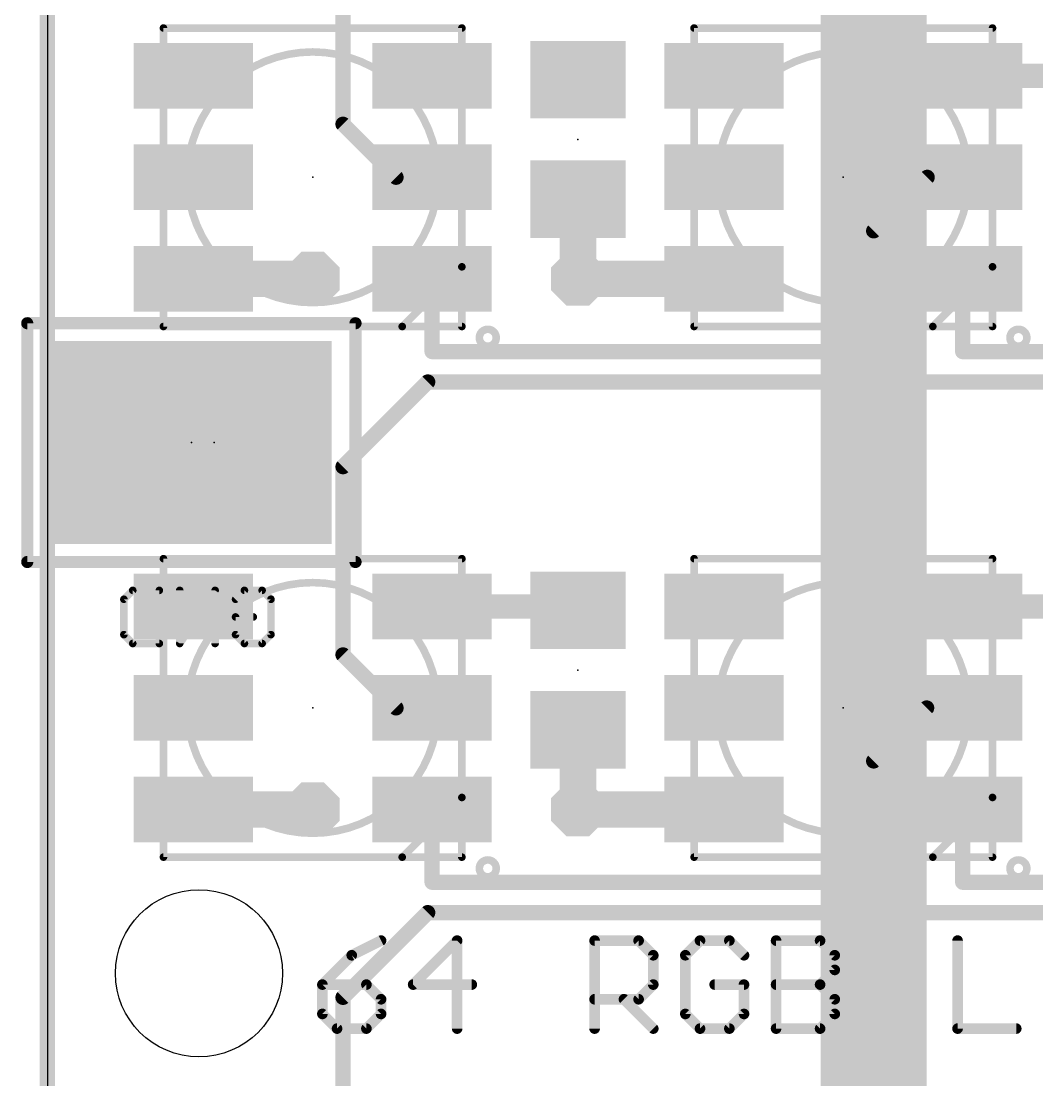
# Model space of a CAD drawing. Extents: x -36 to 36, y -36 to 36.
# Drawn here: x -36 to -18.98, y -1.79 to 15.95 of the extents above; entities that cross this region are included whole.
import ezdxf

# ---------------------------------------------------------------- set-up
doc = ezdxf.new("R2010")
doc.units = 0
for name, color, linetype in [('1', 12, 'CONTINUOUS'), ('16', 132, 'CONTINUOUS'), ('18', 4, 'CONTINUOUS'), ('20', 53, 'CONTINUOUS'), ('21', 40, 'CONTINUOUS'), ('22', 6, 'CONTINUOUS'), ('23', 53, 'CONTINUOUS'), ('24', 53, 'CONTINUOUS'), ('39', 12, 'CONTINUOUS'), ('41', 12, 'CONTINUOUS')]:
    doc.layers.add(name, color=color, linetype=linetype)

# ---------------------------------------------------------------- blocks, each defined once
blk = doc.blocks.new('RECT')
blk.add_solid([(-0.5, -0.5), (0.5, -0.5), (-0.5, 0.5), (0.5, 0.5)])
blk = doc.blocks.new('PIE')
at = {"const_width": 0.5}
blk.add_lwpolyline([(0, -0.25, 1), (0, 0.25, 1), (0, -0.25)], format="xyb", dxfattribs=at)
blk = doc.blocks.new('OCTAGONV')
at = {"const_width": 0.5}
blk.add_lwpolyline([(-0.25, -0.1036), (-0.25, 0.1036), (-0.1036, 0.25), (0.1036, 0.25), (0.25, 0.1036), (0.25, -0.1036), (0.1036, -0.25), (-0.1036, -0.25), (-0.25, -0.1036), (-0.25, 0.1036)], dxfattribs=at)
blk = doc.blocks.new('ROUNDV')
at = {"const_width": 0.5}
blk.add_lwpolyline([(0, -0.25, 1), (0, 0.25, 1), (0, -0.25)], format="xyb", dxfattribs=at)

msp = doc.modelspace()

# ---------------------------------------------------------------- linework, layer by layer
at = {"layer": '1'}
for points, const_width in [([(-35.56, 35.56), (-35.56, -35.56)], 0.254), ([(-30.607, 17.348), (-30.607, 14.224)], 0.254), ([(-20.225, 15.035), (-17.78, 15.035)], 0.4064), ([(-30.607, 14.224), (-29.718, 13.335)], 0.254), ([(-29.718, 13.335), (-29.115, 13.335)], 0.254), ([(-20.819, 13.335), (-21.717, 12.437)], 0.254), ([(-20.225, 13.335), (-20.819, 13.335)], 0.254), ([(-26.67, 12.97), (-26.67, 11.635)], 0.6096), ([(-21.717, 12.437), (-21.717, 10.414)], 0.254), ([(-33.115, 11.635), (-31.115, 11.635)], 0.6096), ([(-26.67, 11.635), (-24.225, 11.635)], 0.6096), ([(-29.115, 10.414), (-29.115, 11.635)], 0.254), ([(-20.225, 10.414), (-20.225, 11.635)], 0.254), ([(-21.717, 10.414), (-29.115, 10.414)], 0.254), ([(-12.827, 10.414), (-20.225, 10.414)], 0.254), ([(-29.1871, 9.906), (-30.607, 8.4861)], 0.254), ([(33.115, 9.906), (-29.1871, 9.906)], 0.254), ([(-30.607, 8.4861), (-30.607, 5.334)], 0.254), ([(-29.115, 6.145), (-26.67, 6.145)], 0.4064), ([(-26.67, 6.145), (-26.67, 6.08)], 0.4064), ([(-20.225, 6.145), (-17.78, 6.145)], 0.4064), ([(-30.607, 5.334), (-29.718, 4.445)], 0.254), ([(-29.718, 4.445), (-29.115, 4.445)], 0.254), ([(-20.828, 4.445), (-21.717, 3.556)], 0.254), ([(-20.225, 4.445), (-20.828, 4.445)], 0.254), ([(-26.67, 4.08), (-26.67, 2.745)], 0.6096), ([(-21.717, 3.556), (-21.717, 1.524)], 0.254), ([(-33.115, 2.745), (-31.115, 2.745)], 0.6096), ([(-26.67, 2.745), (-24.225, 2.745)], 0.6096), ([(-29.115, 1.524), (-29.115, 2.745)], 0.254), ([(-20.225, 1.524), (-20.225, 2.745)], 0.254), ([(-21.717, 1.524), (-29.115, 1.524)], 0.254), ([(-12.827, 1.524), (-20.225, 1.524)], 0.254), ([(-29.1871, 1.016), (-30.607, -0.4039)], 0.254), ([(30.702, 1.016), (-29.1871, 1.016)], 0.254), ([(-30.607, -0.4039), (-30.607, -3.556)], 0.254)]:
    msp.add_lwpolyline(points, dxfattribs=dict(at, const_width=const_width))
for points, const_width in [([(-20.225, 15.1366, 1), (-20.225, 14.9334)], 0.2032), ([(-30.5621, 14.2689, 1), (-30.6519, 14.1791)], 0.127), ([(-30.6705, 14.224, 1), (-30.5435, 14.224)], 0.127), ([(-29.718, 13.3985, 1), (-29.718, 13.2715)], 0.127), ([(-29.7629, 13.2901, 1), (-29.6731, 13.3799)], 0.127), ([(-29.115, 13.2715, 1), (-29.115, 13.3985)], 0.127), ([(-20.819, 13.3985, 1), (-20.819, 13.2715)], 0.127), ([(-20.7741, 13.2901, 1), (-20.8639, 13.3799)], 0.127), ([(-20.225, 13.2715, 1), (-20.225, 13.3985)], 0.127), ([(-26.5176, 12.97, 1), (-26.8224, 12.97)], 0.3048), ([(-21.6535, 12.437, 1), (-21.7805, 12.437)], 0.127), ([(-21.7619, 12.4819, 1), (-21.6721, 12.3921)], 0.127), ([(-33.115, 11.7874, 1), (-33.115, 11.4826)], 0.3048), ([(-31.115, 11.4826, 1), (-31.115, 11.7874)], 0.3048), ([(-26.67, 11.7874, 1), (-26.67, 11.4826)], 0.3048), ([(-24.225, 11.4826, 1), (-24.225, 11.7874)], 0.3048), ([(-29.0515, 11.635, 1), (-29.1785, 11.635)], 0.127), ([(-26.8224, 11.635, 1), (-26.5176, 11.635)], 0.3048), ([(-20.1615, 11.635, 1), (-20.2885, 11.635)], 0.127), ([(-29.115, 10.4775, 1), (-29.115, 10.3505)], 0.127), ([(-29.1785, 10.414, 1), (-29.0515, 10.414)], 0.127), ([(-21.7805, 10.414, 1), (-21.6535, 10.414)], 0.127), ([(-21.717, 10.3505, 1), (-21.717, 10.4775)], 0.127), ([(-20.225, 10.4775, 1), (-20.225, 10.3505)], 0.127), ([(-20.2885, 10.414, 1), (-20.1615, 10.414)], 0.127), ([(-29.1871, 9.9695, 1), (-29.1871, 9.8425)], 0.127), ([(-29.1422, 9.8611, 1), (-29.232, 9.9509)], 0.127), ([(-30.5435, 8.4861, 1), (-30.6705, 8.4861)], 0.127), ([(-30.6519, 8.531, 1), (-30.5621, 8.4412)], 0.127), ([(-29.115, 6.2466, 1), (-29.115, 6.0434)], 0.2032), ([(-26.5684, 6.145, 1), (-26.7716, 6.145)], 0.2032), ([(-26.67, 6.0434, 1), (-26.67, 6.2466)], 0.2032), ([(-20.225, 6.2466, 1), (-20.225, 6.0434)], 0.2032), ([(-26.7716, 6.08, 1), (-26.5684, 6.08)], 0.2032), ([(-30.5621, 5.3789, 1), (-30.6519, 5.2891)], 0.127), ([(-30.6705, 5.334, 1), (-30.5435, 5.334)], 0.127), ([(-29.718, 4.5085, 1), (-29.718, 4.3815)], 0.127), ([(-29.7629, 4.4001, 1), (-29.6731, 4.4899)], 0.127), ([(-29.115, 4.3815, 1), (-29.115, 4.5085)], 0.127), ([(-20.828, 4.5085, 1), (-20.828, 4.3815)], 0.127), ([(-20.7831, 4.4001, 1), (-20.8729, 4.4899)], 0.127), ([(-20.225, 4.3815, 1), (-20.225, 4.5085)], 0.127), ([(-26.5176, 4.08, 1), (-26.8224, 4.08)], 0.3048), ([(-21.6535, 3.556, 1), (-21.7805, 3.556)], 0.127), ([(-21.7619, 3.6009, 1), (-21.6721, 3.5111)], 0.127), ([(-33.115, 2.8974, 1), (-33.115, 2.5926)], 0.3048), ([(-31.115, 2.5926, 1), (-31.115, 2.8974)], 0.3048), ([(-26.67, 2.8974, 1), (-26.67, 2.5926)], 0.3048), ([(-24.225, 2.5926, 1), (-24.225, 2.8974)], 0.3048), ([(-29.0515, 2.745, 1), (-29.1785, 2.745)], 0.127), ([(-26.8224, 2.745, 1), (-26.5176, 2.745)], 0.3048), ([(-20.1615, 2.745, 1), (-20.2885, 2.745)], 0.127), ([(-29.115, 1.5875, 1), (-29.115, 1.4605)], 0.127), ([(-21.717, 1.4605, 1), (-21.717, 1.5875)], 0.127), ([(-20.225, 1.5875, 1), (-20.225, 1.4605)], 0.127), ([(-29.1785, 1.524, 1), (-29.0515, 1.524)], 0.127), ([(-21.7805, 1.524, 1), (-21.6535, 1.524)], 0.127), ([(-20.2885, 1.524, 1), (-20.1615, 1.524)], 0.127), ([(-29.1871, 1.0795, 1), (-29.1871, 0.9525)], 0.127), ([(-29.1422, 0.9711, 1), (-29.232, 1.0609)], 0.127), ([(-30.5435, -0.4039, 1), (-30.6705, -0.4039)], 0.127), ([(-30.6519, -0.359, 1), (-30.5621, -0.4488)], 0.127)]:
    msp.add_lwpolyline(points, format="xyb", dxfattribs=dict(at, const_width=const_width))
at = {"layer": '16'}
for points, const_width in [([(-35.56, 35.56), (-35.56, -35.56)], 0.254), ([(-21.717, 8.382), (-21.717, 16.891)], 1.778), ([(-21.717, -0.381), (-21.717, 8.382)], 1.778), ([(-21.717, -9.398), (-21.717, -0.381)], 1.778)]:
    msp.add_lwpolyline(points, dxfattribs=dict(at, const_width=const_width))
at = {"layer": '16', "const_width": 0.889}
for points in [[(-21.2725, 8.382, 1), (-22.1615, 8.382)], [(-22.1615, 8.382, 1), (-21.2725, 8.382)], [(-21.2725, -0.381, 1), (-22.1615, -0.381)], [(-22.1615, -0.381, 1), (-21.2725, -0.381)]]:
    msp.add_lwpolyline(points, format="xyb", dxfattribs=at)
at = {"layer": '20'}
msp.add_line((-35.56, 35.56), (-35.56, -35.56), dxfattribs=at)
msp.add_circle((-33.02, 0), 1.4, dxfattribs=at)
at = {"layer": '21'}
for points, const_width in [([(-33.5832, 15.835, 1), (-33.6468, 15.835)], 0.0635), ([(-33.615, 15.8668, 1), (-33.615, 15.8033)], 0.0635), ([(-28.5833, 15.835, 1), (-28.6468, 15.835)], 0.0635), ([(-28.615, 15.8033, 1), (-28.615, 15.8668)], 0.0635), ([(-24.725, 15.8668, 1), (-24.725, 15.8033)], 0.0635), ([(-24.6933, 15.835, 1), (-24.7568, 15.835)], 0.0635), ([(-19.6933, 15.835, 1), (-19.7568, 15.835)], 0.0635), ([(-19.725, 15.8033, 1), (-19.725, 15.8668)], 0.0635), ([(-31.115, 11.235, 1), (-31.115, 15.435, 1), (-31.115, 11.235)], 0.127), ([(-22.225, 11.235, 1), (-22.225, 15.435, 1), (-22.225, 11.235)], 0.127), ([(-28.5833, 11.835, 1), (-28.6468, 11.835)], 0.0635), ([(-28.5925, 11.8125, 1), (-28.6375, 11.8575)], 0.0635), ([(-19.6933, 11.835, 1), (-19.7568, 11.835)], 0.0635), ([(-19.7025, 11.8125, 1), (-19.7475, 11.8575)], 0.0635), ([(-28.6468, 11.835, 1), (-28.5833, 11.835)], 0.0635), ([(-19.7568, 11.835, 1), (-19.6933, 11.835)], 0.0635), ([(-33.6468, 10.835, 1), (-33.5832, 10.835)], 0.0635), ([(-33.615, 10.8668, 1), (-33.615, 10.8033)], 0.0635), ([(-29.6375, 10.8575, 1), (-29.5925, 10.8125)], 0.0635), ([(-29.615, 10.8668, 1), (-29.615, 10.8033)], 0.0635), ([(-29.615, 10.8033, 1), (-29.615, 10.8668)], 0.0635), ([(-28.6468, 10.835, 1), (-28.5833, 10.835)], 0.0635), ([(-28.615, 10.8033, 1), (-28.615, 10.8668)], 0.0635), ([(-28.181, 10.5056, 1), (-28.181, 10.7884, 1), (-28.181, 10.5056)], 0.127), ([(-24.725, 10.8668, 1), (-24.725, 10.8033)], 0.0635), ([(-24.7568, 10.835, 1), (-24.6933, 10.835)], 0.0635), ([(-20.7475, 10.8575, 1), (-20.7025, 10.8125)], 0.0635), ([(-20.725, 10.8668, 1), (-20.725, 10.8033)], 0.0635), ([(-20.725, 10.8033, 1), (-20.725, 10.8668)], 0.0635), ([(-19.7568, 10.835, 1), (-19.6933, 10.835)], 0.0635), ([(-19.725, 10.8033, 1), (-19.725, 10.8668)], 0.0635), ([(-19.291, 10.5056, 1), (-19.291, 10.7884, 1), (-19.291, 10.5056)], 0.127), ([(-33.5832, 6.945, 1), (-33.6468, 6.945)], 0.0635), ([(-33.615, 6.9768, 1), (-33.615, 6.9133)], 0.0635), ([(-28.5833, 6.945, 1), (-28.6468, 6.945)], 0.0635), ([(-28.615, 6.9133, 1), (-28.615, 6.9768)], 0.0635), ([(-24.725, 6.9768, 1), (-24.725, 6.9133)], 0.0635), ([(-24.6933, 6.945, 1), (-24.7568, 6.945)], 0.0635), ([(-19.6933, 6.945, 1), (-19.7568, 6.945)], 0.0635), ([(-19.725, 6.9133, 1), (-19.725, 6.9768)], 0.0635), ([(-31.115, 2.345, 1), (-31.115, 6.545, 1), (-31.115, 2.345)], 0.127), ([(-22.225, 2.345, 1), (-22.225, 6.545, 1), (-22.225, 2.345)], 0.127), ([(-28.5833, 2.945, 1), (-28.6468, 2.945)], 0.0635), ([(-28.6468, 2.945, 1), (-28.5833, 2.945)], 0.0635), ([(-28.5925, 2.9225, 1), (-28.6375, 2.9675)], 0.0635), ([(-19.6933, 2.945, 1), (-19.7568, 2.945)], 0.0635), ([(-19.7568, 2.945, 1), (-19.6933, 2.945)], 0.0635), ([(-19.7025, 2.9225, 1), (-19.7475, 2.9675)], 0.0635), ([(-33.6468, 1.945, 1), (-33.5832, 1.945)], 0.0635), ([(-33.615, 1.9768, 1), (-33.615, 1.9133)], 0.0635), ([(-29.6375, 1.9675, 1), (-29.5925, 1.9225)], 0.0635), ([(-29.615, 1.9768, 1), (-29.615, 1.9133)], 0.0635), ([(-29.615, 1.9133, 1), (-29.615, 1.9768)], 0.0635), ([(-28.6468, 1.945, 1), (-28.5833, 1.945)], 0.0635), ([(-28.615, 1.9133, 1), (-28.615, 1.9768)], 0.0635), ([(-28.181, 1.6156, 1), (-28.181, 1.8984, 1), (-28.181, 1.6156)], 0.127), ([(-24.725, 1.9768, 1), (-24.725, 1.9133)], 0.0635), ([(-24.7568, 1.945, 1), (-24.6933, 1.945)], 0.0635), ([(-20.7475, 1.9675, 1), (-20.7025, 1.9225)], 0.0635), ([(-20.725, 1.9768, 1), (-20.725, 1.9133)], 0.0635), ([(-20.725, 1.9133, 1), (-20.725, 1.9768)], 0.0635), ([(-19.7568, 1.945, 1), (-19.6933, 1.945)], 0.0635), ([(-19.725, 1.9133, 1), (-19.725, 1.9768)], 0.0635), ([(-19.291, 1.6156, 1), (-19.291, 1.8984, 1), (-19.291, 1.6156)], 0.127), ([(-29.9492, 0.5076, 1), (-29.989, 0.5871)], 0.0889), ([(-28.6502, 0.5474, 1), (-28.7391, 0.5474)], 0.0889), ([(-28.6632, 0.5159, 1), (-28.726, 0.5788)], 0.0889), ([(-26.347, 0.5474, 1), (-26.4359, 0.5474)], 0.0889), ([(-26.3914, 0.5918, 1), (-26.3914, 0.5029)], 0.0889), ([(-25.6227, 0.5788, 1), (-25.6856, 0.5159)], 0.0889), ([(-25.6542, 0.5029, 1), (-25.6542, 0.5918)], 0.0889), ([(-24.6254, 0.5918, 1), (-24.6254, 0.5029)], 0.0889), ([(-24.594, 0.5159, 1), (-24.6569, 0.5788)], 0.0889), ([(-24.1025, 0.5788, 1), (-24.1654, 0.5159)], 0.0889), ([(-24.134, 0.5029, 1), (-24.134, 0.5918)], 0.0889), ([(-23.351, 0.5918, 1), (-23.351, 0.5029)], 0.0889), ([(-23.3065, 0.5474, 1), (-23.3954, 0.5474)], 0.0889), ([(-22.5823, 0.5788, 1), (-22.6452, 0.5159)], 0.0889), ([(-22.6137, 0.5029, 1), (-22.6137, 0.5918)], 0.0889), ([(-20.2661, 0.5474, 1), (-20.355, 0.5474)], 0.0889), ([(-30.4805, 0.3414, 1), (-30.4407, 0.2619)], 0.0889), ([(-30.4291, 0.2702, 1), (-30.492, 0.333)], 0.0889), ([(-25.364, 0.3016, 1), (-25.4529, 0.3016)], 0.0889), ([(-25.4399, 0.2702, 1), (-25.377, 0.333)], 0.0889), ([(-24.8267, 0.3016, 1), (-24.9156, 0.3016)], 0.0889), ([(-24.9026, 0.333, 1), (-24.8398, 0.2702)], 0.0889), ([(-23.9196, 0.2702, 1), (-23.8568, 0.333)], 0.0889), ([(-22.3235, 0.3016, 1), (-22.4124, 0.3016)], 0.0889), ([(-22.3994, 0.2702, 1), (-22.3366, 0.333)], 0.0889), ([(-22.4124, 0.0559, 1), (-22.3235, 0.0559)], 0.0889), ([(-22.3366, 0.0244, 1), (-22.3994, 0.0873)], 0.0889), ([(-30.9076, -0.1899, 1), (-30.9965, -0.1899)], 0.0889), ([(-30.9521, -0.1454, 1), (-30.9521, -0.2343)], 0.0889), ([(-30.9835, -0.1584, 1), (-30.9206, -0.2213)], 0.0889), ([(-30.1834, -0.1584, 1), (-30.2463, -0.2213)], 0.0889), ([(-30.2148, -0.2343, 1), (-30.2148, -0.1454)], 0.0889), ([(-29.4633, -0.1584, 1), (-29.4004, -0.2213)], 0.0889), ([(-29.4318, -0.1454, 1), (-29.4318, -0.2343)], 0.0889), ([(-28.4489, -0.2343, 1), (-28.4489, -0.1454)], 0.0889), ([(-25.4529, -0.1899, 1), (-25.364, -0.1899)], 0.0889), ([(-25.377, -0.2213, 1), (-25.4399, -0.1584)], 0.0889), ([(-24.3797, -0.1454, 1), (-24.3797, -0.2343)], 0.0889), ([(-23.8438, -0.1899, 1), (-23.9327, -0.1899)], 0.0889), ([(-23.8882, -0.2343, 1), (-23.8882, -0.1454)], 0.0889), ([(-23.351, -0.1454, 1), (-23.351, -0.2343)], 0.0889), ([(-22.5823, -0.1584, 1), (-22.6452, -0.2213)], 0.0889), ([(-22.6452, -0.1584, 1), (-22.5823, -0.2213)], 0.0889), ([(-22.6137, -0.2343, 1), (-22.6137, -0.1454)], 0.0889), ([(-29.9246, -0.4356, 1), (-30.0135, -0.4356)], 0.0889), ([(-26.3914, -0.3912, 1), (-26.3914, -0.4801)], 0.0889), ([(-25.8685, -0.4042, 1), (-25.9313, -0.467)], 0.0889), ([(-25.6542, -0.4801, 1), (-25.6542, -0.3912)], 0.0889), ([(-22.3235, -0.4356, 1), (-22.4124, -0.4356)], 0.0889), ([(-30.0005, -0.467, 1), (-29.9377, -0.4042)], 0.0889), ([(-25.6856, -0.4042, 1), (-25.6227, -0.467)], 0.0889), ([(-22.3994, -0.467, 1), (-22.3366, -0.4042)], 0.0889), ([(-30.9206, -0.6499, 1), (-30.9835, -0.7128)], 0.0889), ([(-30.9965, -0.6814, 1), (-30.9076, -0.6814)], 0.0889), ([(-30.0135, -0.6814, 1), (-29.9246, -0.6814)], 0.0889), ([(-29.9377, -0.7128, 1), (-30.0005, -0.6499)], 0.0889), ([(-24.8398, -0.6499, 1), (-24.9026, -0.7128)], 0.0889), ([(-24.9156, -0.6814, 1), (-24.8267, -0.6814)], 0.0889), ([(-23.9327, -0.6814, 1), (-23.8438, -0.6814)], 0.0889), ([(-23.8568, -0.7128, 1), (-23.9196, -0.6499)], 0.0889), ([(-22.4124, -0.6814, 1), (-22.3235, -0.6814)], 0.0889), ([(-22.3366, -0.7128, 1), (-22.3994, -0.6499)], 0.0889), ([(-30.7063, -0.8827, 1), (-30.7063, -0.9716)], 0.0889), ([(-30.7377, -0.9585, 1), (-30.6749, -0.8957)], 0.0889), ([(-30.2463, -0.8957, 1), (-30.1834, -0.9585)], 0.0889), ([(-30.2148, -0.9716, 1), (-30.2148, -0.8827)], 0.0889), ([(-28.7391, -0.9271, 1), (-28.6502, -0.9271)], 0.0889), ([(-26.4359, -0.9271, 1), (-26.347, -0.9271)], 0.0889), ([(-25.4399, -0.9585, 1), (-25.377, -0.8957)], 0.0889), ([(-24.6254, -0.8827, 1), (-24.6254, -0.9716)], 0.0889), ([(-24.6569, -0.9585, 1), (-24.594, -0.8957)], 0.0889), ([(-24.1654, -0.8957, 1), (-24.1025, -0.9585)], 0.0889), ([(-24.134, -0.9716, 1), (-24.134, -0.8827)], 0.0889), ([(-23.351, -0.8827, 1), (-23.351, -0.9716)], 0.0889), ([(-23.3954, -0.9271, 1), (-23.3065, -0.9271)], 0.0889), ([(-22.6452, -0.8957, 1), (-22.5823, -0.9585)], 0.0889), ([(-22.6137, -0.9716, 1), (-22.6137, -0.8827)], 0.0889), ([(-20.3105, -0.8827, 1), (-20.3105, -0.9716)], 0.0889), ([(-20.355, -0.9271, 1), (-20.2661, -0.9271)], 0.0889), ([(-19.3276, -0.9716, 1), (-19.3276, -0.8827)], 0.0889)]:
    msp.add_lwpolyline(points, format="xyb", dxfattribs=dict(at, const_width=const_width))
for points, const_width in [([(-33.615, 15.835), (-28.615, 15.835)], 0.127), ([(-33.615, 10.835), (-33.615, 15.835)], 0.127), ([(-28.615, 15.835), (-28.615, 11.835)], 0.127), ([(-24.725, 15.835), (-19.725, 15.835)], 0.127), ([(-24.725, 10.835), (-24.725, 15.835)], 0.127), ([(-19.725, 15.835), (-19.725, 11.835)], 0.127), ([(-29.615, 10.835), (-28.615, 11.835)], 0.127), ([(-28.615, 11.835), (-28.615, 10.835)], 0.127), ([(-20.725, 10.835), (-19.725, 11.835)], 0.127), ([(-19.725, 11.835), (-19.725, 10.835)], 0.127), ([(-29.615, 10.835), (-33.615, 10.835)], 0.127), ([(-28.615, 10.835), (-29.615, 10.835)], 0.127), ([(-20.725, 10.835), (-24.725, 10.835)], 0.127), ([(-19.725, 10.835), (-20.725, 10.835)], 0.127), ([(-33.615, 6.945), (-28.615, 6.945)], 0.127), ([(-33.615, 1.945), (-33.615, 6.945)], 0.127), ([(-28.615, 6.945), (-28.615, 2.945)], 0.127), ([(-24.725, 6.945), (-19.725, 6.945)], 0.127), ([(-24.725, 1.945), (-24.725, 6.945)], 0.127), ([(-19.725, 6.945), (-19.725, 2.945)], 0.127), ([(-29.615, 1.945), (-28.615, 2.945)], 0.127), ([(-28.615, 2.945), (-28.615, 1.945)], 0.127), ([(-20.725, 1.945), (-19.725, 2.945)], 0.127), ([(-19.725, 2.945), (-19.725, 1.945)], 0.127), ([(-29.615, 1.945), (-33.615, 1.945)], 0.127), ([(-28.615, 1.945), (-29.615, 1.945)], 0.127), ([(-20.725, 1.945), (-24.725, 1.945)], 0.127), ([(-19.725, 1.945), (-20.725, 1.945)], 0.127), ([(-29.9691, 0.5474), (-30.4606, 0.3016)], 0.1778), ([(-28.6946, 0.5474), (-29.4318, -0.1899)], 0.1778), ([(-28.6946, -0.9271), (-28.6946, 0.5474)], 0.1778), ([(-26.3914, -0.9271), (-26.3914, 0.5474)], 0.1778), ([(-26.3914, 0.5474), (-25.6542, 0.5474)], 0.1778), ([(-25.6542, 0.5474), (-25.4084, 0.3016)], 0.1778), ([(-24.6254, 0.5474), (-24.8712, 0.3016)], 0.1778), ([(-24.134, 0.5474), (-24.6254, 0.5474)], 0.1778), ([(-23.8882, 0.3016), (-24.134, 0.5474)], 0.1778), ([(-23.351, -0.9271), (-23.351, 0.5474)], 0.1778), ([(-23.351, 0.5474), (-22.6137, 0.5474)], 0.1778), ([(-22.6137, 0.5474), (-22.368, 0.3016)], 0.1778), ([(-20.3105, 0.5474), (-20.3105, -0.9271)], 0.1778), ([(-30.4606, 0.3016), (-30.9521, -0.1899)], 0.1778), ([(-25.4084, 0.3016), (-25.4084, -0.1899)], 0.1778), ([(-24.8712, 0.3016), (-24.8712, -0.6814)], 0.1778), ([(-22.368, 0.3016), (-22.368, 0.0559)], 0.1778), ([(-22.368, 0.0559), (-22.6137, -0.1899)], 0.1778), ([(-30.9521, -0.1899), (-30.9521, -0.6814)], 0.1778), ([(-30.2148, -0.1899), (-30.9521, -0.1899)], 0.1778), ([(-29.9691, -0.4356), (-30.2148, -0.1899)], 0.1778), ([(-29.4318, -0.1899), (-28.4489, -0.1899)], 0.1778), ([(-25.4084, -0.1899), (-25.6542, -0.4356)], 0.1778), ([(-23.8882, -0.1899), (-24.3797, -0.1899)], 0.1778), ([(-23.8882, -0.6814), (-23.8882, -0.1899)], 0.1778), ([(-23.351, -0.1899), (-22.6137, -0.1899)], 0.1778), ([(-22.6137, -0.1899), (-22.368, -0.4356)], 0.1778), ([(-29.9691, -0.6814), (-29.9691, -0.4356)], 0.1778), ([(-25.6542, -0.4356), (-26.3914, -0.4356)], 0.1778), ([(-25.8999, -0.4356), (-25.4084, -0.9271)], 0.1778), ([(-22.368, -0.4356), (-22.368, -0.6814)], 0.1778), ([(-30.9521, -0.6814), (-30.7063, -0.9271)], 0.1778), ([(-30.2148, -0.9271), (-29.9691, -0.6814)], 0.1778), ([(-24.8712, -0.6814), (-24.6254, -0.9271)], 0.1778), ([(-24.134, -0.9271), (-23.8882, -0.6814)], 0.1778), ([(-22.368, -0.6814), (-22.6137, -0.9271)], 0.1778), ([(-30.7063, -0.9271), (-30.2148, -0.9271)], 0.1778), ([(-24.6254, -0.9271), (-24.134, -0.9271)], 0.1778), ([(-22.6137, -0.9271), (-23.351, -0.9271)], 0.1778), ([(-20.3105, -0.9271), (-19.3276, -0.9271)], 0.1778)]:
    msp.add_lwpolyline(points, dxfattribs=dict(at, const_width=const_width))
at = {"layer": '22'}
for points, const_width in [([(-30.397, 10.89), (-35.897, 10.89)], 0.2032), ([(-35.897, 10.89), (-35.897, 6.89)], 0.2032), ([(-30.397, 6.89), (-30.397, 10.89)], 0.2032), ([(-35.897, 6.89), (-30.397, 6.89)], 0.2032), ([(-34.2777, 6.266), (-34.1294, 6.4143)], 0.127), ([(-34.1294, 6.4143), (-33.6845, 6.4143)], 0.127), ([(-33.6845, 6.4143), (-33.6845, 5.5245)], 0.127), ([(-32.749, 6.4143), (-33.3422, 5.5245)], 0.127), ([(-33.3422, 5.5245), (-33.3422, 6.4143)], 0.127), ([(-32.749, 5.5245), (-32.749, 6.4143)], 0.127), ([(-32.4067, 6.266), (-32.2584, 6.4143)], 0.127), ([(-32.2584, 6.4143), (-31.9618, 6.4143)], 0.127), ([(-31.9618, 6.4143), (-31.8135, 6.266)], 0.127), ([(-34.2777, 5.6728), (-34.2777, 6.266)], 0.127), ([(-31.8135, 6.266), (-31.8135, 5.6728)], 0.127), ([(-32.4067, 5.6728), (-32.4067, 5.9694)], 0.127), ([(-32.4067, 5.9694), (-32.1101, 5.9694)], 0.127), ([(-34.1294, 5.5245), (-34.2777, 5.6728)], 0.127), ([(-32.2584, 5.5245), (-32.4067, 5.6728)], 0.127), ([(-31.8135, 5.6728), (-31.9618, 5.5245)], 0.127), ([(-33.6845, 5.5245), (-34.1294, 5.5245)], 0.127), ([(-31.9618, 5.5245), (-32.2584, 5.5245)], 0.127)]:
    msp.add_lwpolyline(points, dxfattribs=dict(at, const_width=const_width))
for points, const_width in [([(-35.897, 10.9408, 1), (-35.897, 10.8392)], 0.1016), ([(-35.8462, 10.89, 1), (-35.9478, 10.89)], 0.1016), ([(-30.3462, 10.89, 1), (-30.4478, 10.89)], 0.1016), ([(-30.397, 10.8392, 1), (-30.397, 10.9408)], 0.1016), ([(-35.897, 6.9408, 1), (-35.897, 6.8392)], 0.1016), ([(-35.9478, 6.89, 1), (-35.8462, 6.89)], 0.1016), ([(-30.4478, 6.89, 1), (-30.3462, 6.89)], 0.1016), ([(-30.397, 6.8392, 1), (-30.397, 6.9408)], 0.1016), ([(-34.1294, 6.446, 1), (-34.1294, 6.3825)], 0.0635), ([(-34.107, 6.3918, 1), (-34.1519, 6.4367)], 0.0635), ([(-33.6528, 6.4143, 1), (-33.7163, 6.4143)], 0.0635), ([(-33.6845, 6.3825, 1), (-33.6845, 6.446)], 0.0635), ([(-33.3104, 6.4143, 1), (-33.3739, 6.4143)], 0.0635), ([(-32.7173, 6.4143, 1), (-32.7808, 6.4143)], 0.0635), ([(-32.7226, 6.3966, 1), (-32.7754, 6.4319)], 0.0635), ([(-32.2584, 6.446, 1), (-32.2584, 6.3825)], 0.0635), ([(-32.2359, 6.3918, 1), (-32.2808, 6.4367)], 0.0635), ([(-31.9393, 6.4367, 1), (-31.9842, 6.3918)], 0.0635), ([(-31.9618, 6.3825, 1), (-31.9618, 6.446)], 0.0635), ([(-34.246, 6.266, 1), (-34.3095, 6.266)], 0.0635), ([(-34.3002, 6.2884, 1), (-34.2553, 6.2435)], 0.0635), ([(-32.4291, 6.2884, 1), (-32.3842, 6.2435)], 0.0635), ([(-31.7818, 6.266, 1), (-31.8453, 6.266)], 0.0635), ([(-31.836, 6.2435, 1), (-31.791, 6.2884)], 0.0635), ([(-32.3749, 5.9694, 1), (-32.4384, 5.9694)], 0.0635), ([(-32.4067, 6.0011, 1), (-32.4067, 5.9376)], 0.0635), ([(-32.1101, 5.9376, 1), (-32.1101, 6.0011)], 0.0635), ([(-34.3095, 5.6728, 1), (-34.246, 5.6728)], 0.0635), ([(-34.2553, 5.6952, 1), (-34.3002, 5.6503)], 0.0635), ([(-32.4384, 5.6728, 1), (-32.3749, 5.6728)], 0.0635), ([(-32.3842, 5.6952, 1), (-32.4291, 5.6503)], 0.0635), ([(-31.8453, 5.6728, 1), (-31.7818, 5.6728)], 0.0635), ([(-31.791, 5.6503, 1), (-31.836, 5.6952)], 0.0635), ([(-34.1294, 5.5563, 1), (-34.1294, 5.4928)], 0.0635), ([(-34.1519, 5.502, 1), (-34.107, 5.547)], 0.0635), ([(-33.7163, 5.5245, 1), (-33.6528, 5.5245)], 0.0635), ([(-33.6845, 5.4928, 1), (-33.6845, 5.5563)], 0.0635), ([(-33.3686, 5.5421, 1), (-33.3158, 5.5069)], 0.0635), ([(-33.3739, 5.5245, 1), (-33.3104, 5.5245)], 0.0635), ([(-32.7808, 5.5245, 1), (-32.7173, 5.5245)], 0.0635), ([(-32.2584, 5.5563, 1), (-32.2584, 5.4928)], 0.0635), ([(-32.2808, 5.502, 1), (-32.2359, 5.547)], 0.0635), ([(-31.9842, 5.547, 1), (-31.9393, 5.502)], 0.0635), ([(-31.9618, 5.4928, 1), (-31.9618, 5.5563)], 0.0635)]:
    msp.add_lwpolyline(points, format="xyb", dxfattribs=dict(at, const_width=const_width))
at = {"layer": '23'}
for p in [(-26.67, 13.97), (-31.115, 13.335), (-22.225, 13.335), (-32.766, 8.89), (-26.67, 5.08), (-31.115, 4.445), (-22.225, 4.445)]:
    msp.add_point(p, dxfattribs=at)
at = {"layer": '24'}
msp.add_point((-33.147, 8.89), dxfattribs=at)
at = {"layer": '39'}
for points, const_width in [([(-32.766, 9.64, 0.4142), (-33.516, 8.89)], 0.5), ([(-32.016, 8.89, 0.4142), (-32.766, 9.64)], 0.5), ([(-32.766, 9.765, 1), (-32.766, 9.515)], 0.25), ([(-32.766, 9.515, 1), (-32.766, 9.765)], 0.25), ([(-33.516, 8.89, 0.4142), (-32.766, 8.14)], 0.5), ([(-33.391, 8.89, 1), (-33.641, 8.89)], 0.25), ([(-32.766, 8.14, 0.4142), (-32.016, 8.89)], 0.5), ([(-31.891, 8.89, 1), (-32.141, 8.89)], 0.25), ([(-33.641, 8.89, 1), (-33.391, 8.89)], 0.25), ([(-32.141, 8.89, 1), (-31.891, 8.89)], 0.25), ([(-32.766, 8.265, 1), (-32.766, 8.015)], 0.25), ([(-32.766, 8.015, 1), (-32.766, 8.265)], 0.25)]:
    msp.add_lwpolyline(points, format="xyb", dxfattribs=dict(at, const_width=const_width))
at = {"layer": '41'}
for points, const_width in [([(-32.766, 9.64, 0.4142), (-33.516, 8.89)], 0.5), ([(-32.016, 8.89, 0.4142), (-32.766, 9.64)], 0.5), ([(-32.766, 9.765, 1), (-32.766, 9.515)], 0.25), ([(-32.766, 9.515, 1), (-32.766, 9.765)], 0.25), ([(-33.516, 8.89, 0.4142), (-32.766, 8.14)], 0.5), ([(-33.391, 8.89, 1), (-33.641, 8.89)], 0.25), ([(-32.766, 8.14, 0.4142), (-32.016, 8.89)], 0.5), ([(-31.891, 8.89, 1), (-32.141, 8.89)], 0.25), ([(-33.641, 8.89, 1), (-33.391, 8.89)], 0.25), ([(-32.141, 8.89, 1), (-31.891, 8.89)], 0.25), ([(-32.766, 8.265, 1), (-32.766, 8.015)], 0.25), ([(-32.766, 8.015, 1), (-32.766, 8.265)], 0.25)]:
    msp.add_lwpolyline(points, format="xyb", dxfattribs=dict(at, const_width=const_width))

# ---------------------------------------------------------------- block references
at = {"layer": '1', "xscale": 1.3, "yscale": 1.6, "rotation": 270}
for p in [(-26.67, 14.97), (-26.67, 12.97), (-26.67, 6.08), (-26.67, 4.08)]:
    msp.add_blockref('RECT', p, dxfattribs=at)
at = {"layer": '1', "xscale": 2, "yscale": 1.1}
for p in [(-33.115, 15.035), (-29.115, 15.035), (-24.225, 15.035), (-20.225, 15.035), (-33.115, 13.335), (-29.115, 13.335), (-24.225, 13.335), (-20.225, 13.335), (-33.115, 11.635), (-29.115, 11.635), (-24.225, 11.635), (-20.225, 11.635), (-33.115, 6.145), (-29.115, 6.145), (-24.225, 6.145), (-20.225, 6.145), (-33.115, 4.445), (-29.115, 4.445), (-24.225, 4.445), (-20.225, 4.445), (-33.115, 2.745), (-29.115, 2.745), (-24.225, 2.745), (-20.225, 2.745)]:
    msp.add_blockref('RECT', p, dxfattribs=at)
at = {"layer": '1'}
msp.add_blockref('PIE', (-32.766, 8.89), dxfattribs=at)
at = {"layer": '16', "xscale": 4.7, "yscale": 3.4, "rotation": 180}
msp.add_blockref('RECT', (-33.147, 8.89), dxfattribs=at)
at = {"layer": '18', "xscale": 0.9064, "yscale": 0.9064}
for name, p in [('OCTAGONV', (-31.115, 11.635)), ('OCTAGONV', (-31.115, 11.635)), ('OCTAGONV', (-26.67, 11.635)), ('OCTAGONV', (-26.67, 11.635)), ('ROUNDV', (-21.717, 8.382)), ('ROUNDV', (-21.717, 8.382)), ('OCTAGONV', (-31.115, 2.745)), ('OCTAGONV', (-31.115, 2.745)), ('OCTAGONV', (-26.67, 2.745)), ('OCTAGONV', (-26.67, 2.745)), ('ROUNDV', (-21.717, -0.381)), ('ROUNDV', (-21.717, -0.381))]:
    msp.add_blockref(name, p, dxfattribs=at)

doc.saveas('drawing.dxf')
